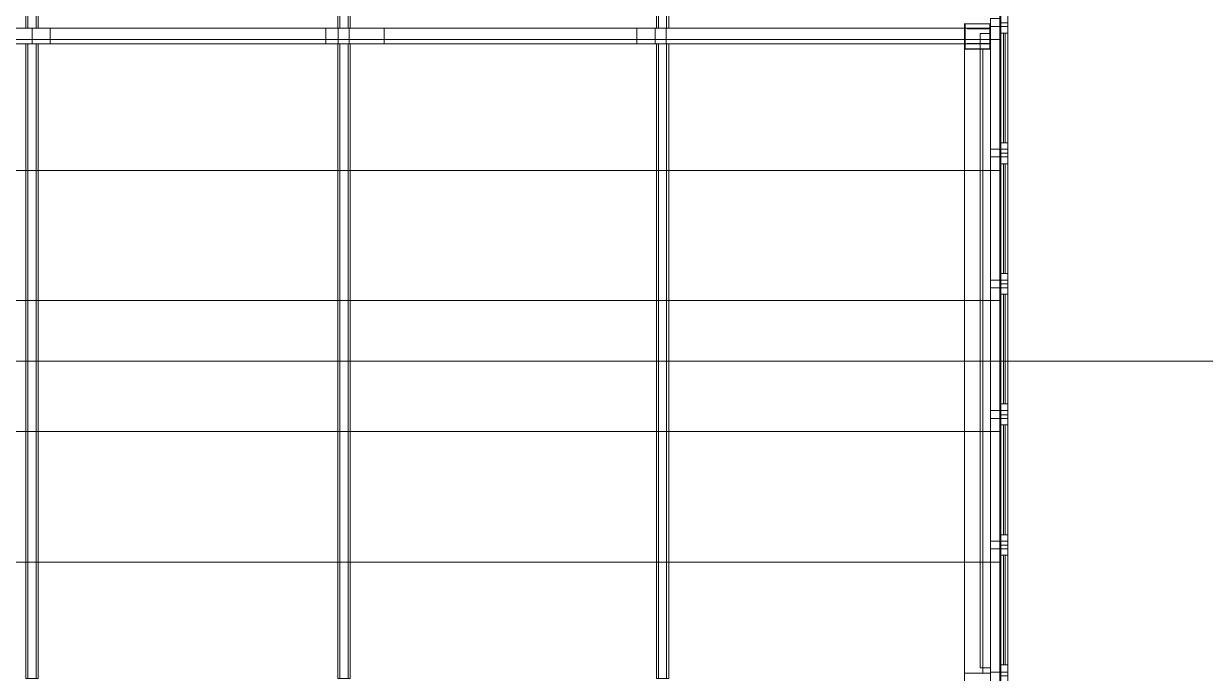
# Model space of a CAD drawing. Header units: centimetres. Extents: x 2816 to 28192, y 2553 to 18332.
# Drawn here: x 14902 to 17198, y 7936 to 9200 of the extents above; entities that cross this region are included whole.
import ezdxf

# ---------------------------------------------------------------- set-up
doc = ezdxf.new("R2010")
doc.units = ezdxf.units.CM
for name, color, linetype in [('PDF_Dera 3D', 7, 'Continuous'), ('PDF_Dyert dhe Dritaret 2D', 7, 'Continuous'), ('PDF_Kaprijatat', 7, 'Continuous'), ('PDF_Kuotimi prerjeve', 7, 'Continuous'), ('PDF_Numrat e Kuotimit', 7, 'Continuous'), ('PDF_Paneli', 30, 'Continuous'), ('PDF_Shtyllat e Paneleve', 7, 'Continuous'), ('PDF_Themeli', 7, 'Continuous'), ('PDF_Trajet', 7, 'Continuous')]:
    doc.layers.add(name, color=color, linetype=linetype)
doc.layers.add('PDF_Panel Kulmii', color=7, linetype='Continuous', true_color=0xfafafa)
doc.layers.add('PDF_Shtyllat', color=7, linetype='Continuous', true_color=0xfafafa)

msp = doc.modelspace()

# ---------------------------------------------------------------- linework, layer by layer
at = {"layer": 'PDF_Dera 3D', "lineweight": 0}
for points in [[(16800.8, 9193.8), (16800.8, 9193.8)], [(16800.8, 8955.2), (16800.8, 9193.8)], [(16814.5, 8955.2), (16814.5, 9193.8), (16800.8, 9193.8)], [(16814.5, 8955.2), (16800.8, 8955.2), (16800.8, 9193.8), (16814.5, 9193.8), (16814.5, 8955.2), (16800.8, 8955.2)], [(16800.8, 9193.8), (16800.8, 9193.8)], [(16814.5, 9193.8), (16814.5, 9193.8)], [(16814.5, 9193.8), (16814.5, 9193.8)], [(16800.8, 9181.2), (16814.5, 9181.2)], [(16800.8, 9181.2), (16814.5, 9181.2)], [(16800.8, 8967.8), (16800.8, 9181.2), (16800.8, 8967.8)], [(16800.8, 9181.2), (16800.8, 9181.2)], [(16800.8, 9181.2), (16800.8, 9181.2)], [(16806.1, 9181.2), (16806.1, 9181.2)], [(16806.1, 8967.8), (16806.1, 9181.2)], [(16809.2, 8967.8), (16809.2, 9181.2), (16806.1, 9181.2)], [(16809.2, 8967.8), (16806.1, 8967.8), (16806.1, 9181.2), (16809.2, 9181.2), (16809.2, 8967.8), (16806.1, 8967.8)], [(16806.1, 9181.2), (16806.1, 9181.2)], [(16809.2, 9181.2), (16809.2, 9181.2)], [(16809.2, 9181.2), (16809.2, 9181.2)], [(16814.5, 9181.2), (16814.5, 8967.8), (16814.5, 9181.2)], [(16814.5, 9181.2), (16814.5, 9181.2)], [(16814.5, 9181.2), (16814.5, 9181.2)], [(16800.8, 8967.8), (16814.5, 8967.8), (16800.8, 8967.8)], [(16800.8, 8967.8), (16800.8, 8967.8)], [(16800.8, 8967.8), (16800.8, 8967.8)], [(16806.1, 8967.8), (16806.1, 8967.8)], [(16806.1, 8967.8), (16806.1, 8967.8)], [(16806.1, 8967.8), (16806.1, 8967.8)], [(16809.2, 8967.8), (16809.2, 8967.8)], [(16809.2, 8967.8), (16809.2, 8967.8)], [(16814.5, 8967.8), (16814.5, 8967.8)], [(16814.5, 8967.8), (16814.5, 8967.8)], [(16800.8, 8955.2), (16800.8, 8955.2)], [(16800.8, 8955.2), (16800.8, 8955.2)], [(16800.8, 8955.2), (16800.8, 8955.2)], [(16800.8, 8940.5), (16800.8, 8940.5)], [(16800.8, 8700.9), (16800.8, 8940.5)], [(16814.5, 8700.9), (16814.5, 8940.5), (16800.8, 8940.5)], [(16814.5, 8700.9), (16800.8, 8700.9), (16800.8, 8940.5), (16814.5, 8940.5), (16814.5, 8700.9), (16800.8, 8700.9)], [(16800.8, 8940.5), (16800.8, 8940.5)], [(16814.5, 8955.2), (16814.5, 8955.2)], [(16814.5, 8955.2), (16814.5, 8955.2)], [(16814.5, 8940.5), (16814.5, 8940.5)], [(16814.5, 8940.5), (16814.5, 8940.5)], [(16800.8, 8926.8), (16814.5, 8926.8)], [(16800.8, 8926.8), (16814.5, 8926.8)], [(16800.8, 8713.5), (16800.8, 8926.8), (16800.8, 8713.5)], [(16800.8, 8926.8), (16800.8, 8926.8)], [(16800.8, 8926.8), (16800.8, 8926.8)], [(16806.1, 8926.8), (16806.1, 8926.8)], [(16806.1, 8713.5), (16806.1, 8926.8)], [(16809.2, 8713.5), (16809.2, 8926.8), (16806.1, 8926.8)], [(16809.2, 8713.5), (16806.1, 8713.5), (16806.1, 8926.8), (16809.2, 8926.8), (16809.2, 8713.5), (16806.1, 8713.5)], [(16806.1, 8926.8), (16806.1, 8926.8)], [(16809.2, 8926.8), (16809.2, 8926.8)], [(16809.2, 8926.8), (16809.2, 8926.8)], [(16814.5, 8926.8), (16814.5, 8713.5), (16814.5, 8926.8)], [(16814.5, 8926.8), (16814.5, 8926.8)], [(16814.5, 8926.8), (16814.5, 8926.8)], [(16800.8, 8713.5), (16814.5, 8713.5), (16800.8, 8713.5)], [(16800.8, 8713.5), (16800.8, 8713.5)], [(16800.8, 8713.5), (16800.8, 8713.5)], [(16806.1, 8713.5), (16806.1, 8713.5)], [(16806.1, 8713.5), (16806.1, 8713.5)], [(16806.1, 8713.5), (16806.1, 8713.5)], [(16809.2, 8713.5), (16809.2, 8713.5)], [(16809.2, 8713.5), (16809.2, 8713.5)], [(16814.5, 8713.5), (16814.5, 8713.5)], [(16814.5, 8713.5), (16814.5, 8713.5)], [(16800.8, 8700.9), (16800.8, 8700.9)], [(16800.8, 8700.9), (16800.8, 8700.9)], [(16800.8, 8700.9), (16800.8, 8700.9)], [(16800.8, 8686.1), (16800.8, 8686.1)], [(16800.8, 8447.5), (16800.8, 8686.1)], [(16814.5, 8447.5), (16814.5, 8686.1), (16800.8, 8686.1)], [(16814.5, 8447.5), (16800.8, 8447.5), (16800.8, 8686.1), (16814.5, 8686.1), (16814.5, 8447.5), (16800.8, 8447.5)], [(16800.8, 8686.1), (16800.8, 8686.1)], [(16814.5, 8700.9), (16814.5, 8700.9)], [(16814.5, 8700.9), (16814.5, 8700.9)], [(16814.5, 8686.1), (16814.5, 8686.1)], [(16814.5, 8686.1), (16814.5, 8686.1)], [(16800.8, 8673.5), (16814.5, 8673.5)], [(16800.8, 8673.5), (16814.5, 8673.5)], [(16800.8, 8460.2), (16800.8, 8673.5), (16800.8, 8460.2)], [(16800.8, 8673.5), (16800.8, 8673.5)], [(16800.8, 8673.5), (16800.8, 8673.5)], [(16806.1, 8673.5), (16806.1, 8673.5)], [(16806.1, 8460.2), (16806.1, 8673.5)], [(16809.2, 8460.2), (16809.2, 8673.5), (16806.1, 8673.5)], [(16809.2, 8460.2), (16806.1, 8460.2), (16806.1, 8673.5), (16809.2, 8673.5), (16809.2, 8460.2), (16806.1, 8460.2)], [(16806.1, 8673.5), (16806.1, 8673.5)], [(16809.2, 8673.5), (16809.2, 8673.5)], [(16809.2, 8673.5), (16809.2, 8673.5)], [(16814.5, 8673.5), (16814.5, 8460.2), (16814.5, 8673.5)], [(16814.5, 8673.5), (16814.5, 8673.5)], [(16814.5, 8673.5), (16814.5, 8673.5)], [(16800.8, 8460.2), (16814.5, 8460.2), (16800.8, 8460.2)], [(16800.8, 8460.2), (16800.8, 8460.2)], [(16800.8, 8460.2), (16800.8, 8460.2)], [(16806.1, 8460.2), (16806.1, 8460.2)], [(16806.1, 8460.2), (16806.1, 8460.2)], [(16806.1, 8460.2), (16806.1, 8460.2)], [(16809.2, 8460.2), (16809.2, 8460.2)], [(16809.2, 8460.2), (16809.2, 8460.2)], [(16814.5, 8460.2), (16814.5, 8460.2)], [(16814.5, 8460.2), (16814.5, 8460.2)], [(16800.8, 8447.5), (16800.8, 8447.5)], [(16800.8, 8447.5), (16800.8, 8447.5)], [(16800.8, 8447.5), (16800.8, 8447.5)], [(16800.8, 8431.8), (16800.8, 8431.8)], [(16800.8, 8193.2), (16800.8, 8431.8)], [(16814.5, 8193.2), (16814.5, 8431.8), (16800.8, 8431.8)], [(16814.5, 8193.2), (16800.8, 8193.2), (16800.8, 8431.8), (16814.5, 8431.8), (16814.5, 8193.2), (16800.8, 8193.2)], [(16800.8, 8431.8), (16800.8, 8431.8)], [(16814.5, 8447.5), (16814.5, 8447.5)], [(16814.5, 8447.5), (16814.5, 8447.5)], [(16814.5, 8431.8), (16814.5, 8431.8)], [(16814.5, 8431.8), (16814.5, 8431.8)], [(16800.8, 8419.2), (16814.5, 8419.2)], [(16800.8, 8419.2), (16814.5, 8419.2)], [(16800.8, 8205.8), (16800.8, 8419.2), (16800.8, 8205.8)], [(16800.8, 8419.2), (16800.8, 8419.2)], [(16800.8, 8419.2), (16800.8, 8419.2)], [(16806.1, 8419.2), (16806.1, 8419.2)], [(16806.1, 8205.8), (16806.1, 8419.2)], [(16809.2, 8205.8), (16809.2, 8419.2), (16806.1, 8419.2)], [(16809.2, 8205.8), (16806.1, 8205.8), (16806.1, 8419.2), (16809.2, 8419.2), (16809.2, 8205.8), (16806.1, 8205.8)], [(16806.1, 8419.2), (16806.1, 8419.2)], [(16809.2, 8419.2), (16809.2, 8419.2)], [(16809.2, 8419.2), (16809.2, 8419.2)], [(16814.5, 8419.2), (16814.5, 8205.8), (16814.5, 8419.2)], [(16814.5, 8419.2), (16814.5, 8419.2)], [(16814.5, 8419.2), (16814.5, 8419.2)], [(16800.8, 8205.8), (16814.5, 8205.8), (16800.8, 8205.8)], [(16800.8, 8205.8), (16800.8, 8205.8)], [(16800.8, 8205.8), (16800.8, 8205.8)], [(16806.1, 8205.8), (16806.1, 8205.8)], [(16806.1, 8205.8), (16806.1, 8205.8)], [(16806.1, 8205.8), (16806.1, 8205.8)], [(16809.2, 8205.8), (16809.2, 8205.8)], [(16809.2, 8205.8), (16809.2, 8205.8)], [(16814.5, 8205.8), (16814.5, 8205.8)], [(16814.5, 8205.8), (16814.5, 8205.8)], [(16800.8, 8193.2), (16800.8, 8193.2)], [(16800.8, 8193.2), (16800.8, 8193.2)], [(16800.8, 8193.2), (16800.8, 8193.2)], [(16800.8, 8178.5), (16800.8, 8178.5)], [(16800.8, 7938.8), (16800.8, 8178.5)], [(16814.5, 7938.8), (16814.5, 8178.5), (16800.8, 8178.5)], [(16814.5, 7938.8), (16800.8, 7938.8), (16800.8, 8178.5), (16814.5, 8178.5), (16814.5, 7938.8), (16800.8, 7938.8)], [(16800.8, 8178.5), (16800.8, 8178.5)], [(16814.5, 8193.2), (16814.5, 8193.2)], [(16814.5, 8193.2), (16814.5, 8193.2)], [(16814.5, 8178.5), (16814.5, 8178.5)], [(16814.5, 8178.5), (16814.5, 8178.5)], [(16800.8, 8165.9), (16814.5, 8165.9)], [(16800.8, 8165.9), (16814.5, 8165.9)], [(16800.8, 7952.5), (16800.8, 8165.9), (16800.8, 7952.5)], [(16800.8, 8165.9), (16800.8, 8165.9)], [(16800.8, 8165.9), (16800.8, 8165.9)], [(16806.1, 8165.9), (16806.1, 8165.9)], [(16806.1, 7952.5), (16806.1, 8165.9)], [(16809.2, 7952.5), (16809.2, 8165.9), (16806.1, 8165.9)], [(16809.2, 7952.5), (16806.1, 7952.5), (16806.1, 8165.9), (16809.2, 8165.9), (16809.2, 7952.5), (16806.1, 7952.5)], [(16806.1, 8165.9), (16806.1, 8165.9)], [(16809.2, 8165.9), (16809.2, 8165.9)], [(16809.2, 8165.9), (16809.2, 8165.9)], [(16814.5, 8165.9), (16814.5, 7952.5), (16814.5, 8165.9)], [(16814.5, 8165.9), (16814.5, 8165.9)], [(16814.5, 8165.9), (16814.5, 8165.9)], [(16800.8, 7952.5), (16814.5, 7952.5), (16800.8, 7952.5)], [(16800.8, 7952.5), (16800.8, 7952.5)], [(16800.8, 7952.5), (16800.8, 7952.5)], [(16806.1, 7952.5), (16806.1, 7952.5)], [(16806.1, 7952.5), (16806.1, 7952.5)], [(16806.1, 7952.5), (16806.1, 7952.5)], [(16809.2, 7952.5), (16809.2, 7952.5)], [(16809.2, 7952.5), (16809.2, 7952.5)], [(16814.5, 7952.5), (16814.5, 7952.5)], [(16814.5, 7952.5), (16814.5, 7952.5)], [(16800.8, 7938.8), (16800.8, 7938.8)], [(16800.8, 7938.8), (16800.8, 7938.8)], [(16800.8, 7938.8), (16800.8, 7938.8)], [(16814.5, 7938.8), (16814.5, 7938.8)], [(16814.5, 7938.8), (16814.5, 7938.8)]]:
    msp.add_lwpolyline(points, dxfattribs=at)
at = {"layer": 'PDF_Dyert dhe Dritaret 2D', "lineweight": 0}
for points in [[(16800.8, 9193.8), (16800.8, 8955.2)], [(16814.5, 9193.8), (16800.8, 9193.8)], [(16814.5, 8955.2), (16814.5, 9193.8)], [(16814.5, 9181.2), (16800.8, 9181.2)], [(16806.1, 9181.2), (16806.1, 8967.8)], [(16809.2, 8967.8), (16809.2, 9181.2)], [(16800.8, 8967.8), (16814.5, 8967.8)], [(16800.8, 8955.2), (16814.5, 8955.2)], [(16800.8, 8940.5), (16800.8, 8700.9)], [(16814.5, 8940.5), (16800.8, 8940.5)], [(16814.5, 8700.9), (16814.5, 8940.5)], [(16814.5, 8926.8), (16800.8, 8926.8)], [(16806.1, 8926.8), (16806.1, 8713.5)], [(16809.2, 8713.5), (16809.2, 8926.8)], [(16800.8, 8713.5), (16814.5, 8713.5)], [(16800.8, 8700.9), (16814.5, 8700.9)], [(16800.8, 8686.1), (16800.8, 8447.5)], [(16814.5, 8686.1), (16800.8, 8686.1)], [(16814.5, 8447.5), (16814.5, 8686.1)], [(16814.5, 8673.5), (16800.8, 8673.5)], [(16806.1, 8673.5), (16806.1, 8460.2)], [(16809.2, 8460.2), (16809.2, 8673.5)], [(16800.8, 8460.2), (16814.5, 8460.2)], [(16800.8, 8447.5), (16814.5, 8447.5)], [(16800.8, 8431.8), (16800.8, 8193.2)], [(16814.5, 8431.8), (16800.8, 8431.8)], [(16814.5, 8193.2), (16814.5, 8431.8)], [(16814.5, 8419.2), (16800.8, 8419.2)], [(16806.1, 8419.2), (16806.1, 8205.8)], [(16809.2, 8205.8), (16809.2, 8419.2)], [(16800.8, 8205.8), (16814.5, 8205.8)], [(16800.8, 8193.2), (16814.5, 8193.2)], [(16800.8, 8178.5), (16800.8, 7938.8)], [(16814.5, 8178.5), (16800.8, 8178.5)], [(16814.5, 7938.8), (16814.5, 8178.5)], [(16814.5, 8165.9), (16800.8, 8165.9)], [(16806.1, 8165.9), (16806.1, 7952.5)], [(16809.2, 7952.5), (16809.2, 8165.9)], [(16800.8, 7952.5), (16814.5, 7952.5)], [(16800.8, 7938.8), (16814.5, 7938.8)]]:
    msp.add_lwpolyline(points, dxfattribs=at)
at = {"layer": 'PDF_Kaprijatat', "lineweight": 0}
for points in [[(14905.7, 9190.6), (14909.9, 9190.6), (14909.9, 10423.5), (14905.7, 10423.5), (14905.7, 9190.6)], [(14909.9, 9190.6), (14929.9, 9190.6), (14929.9, 10423.5), (14909.9, 10423.5)], [(14929.9, 9190.6), (14925.7, 9190.6), (14925.7, 10423.5), (14929.9, 10423.5)], [(15512.2, 9190.6), (15516.4, 9190.6), (15516.4, 10423.5), (15512.2, 10423.5), (15512.2, 9190.6)], [(15516.4, 9190.6), (15536.4, 9190.6), (15536.4, 10423.5), (15516.4, 10423.5)], [(15536.4, 9190.6), (15532.2, 9190.6), (15532.2, 10423.5), (15536.4, 10423.5)], [(16131.3, 9190.6), (16135.5, 9190.6), (16135.5, 10423.5), (16131.3, 10423.5), (16131.3, 9190.6)], [(16135.5, 9190.6), (16155.4, 9190.6), (16155.4, 10423.5), (16135.5, 10423.5)], [(16155.4, 9190.6), (16151.2, 9190.6), (16151.2, 10423.5), (16155.4, 10423.5)], [(11803, 9190.6), (14291.9, 9190.6), (16780.8, 9190.6), (11803, 9190.6)], [(14925.7, 9190.6), (14905.7, 9190.6)], [(14905.7, 9190.6), (14905.7, 9190.6)], [(14909.9, 9190.6), (14909.9, 9190.6)], [(14918.3, 9190.6), (14918.3, 9190.6)], [(15489.1, 9190.6), (14918.3, 9190.6), (14918.3, 9160.2), (14918.3, 9190.6)], [(14918.3, 9190.6), (15489.1, 9190.6)], [(14918.3, 9190.6), (14918.3, 9190.6)], [(14925.7, 9190.6), (14925.7, 9190.6)], [(14929.9, 9190.6), (14929.9, 9190.6)], [(14953, 9190.6), (15513.2, 9190.6)], [(14953, 9160.2), (14953, 9190.6)], [(15513.2, 9190.6), (14953, 9190.6)], [(14953, 9190.6), (14953, 9190.6)], [(15489.1, 9160.2), (15489.1, 9190.6)], [(15489.1, 9190.6), (15489.1, 9190.6)], [(15532.2, 9190.6), (15512.2, 9190.6)], [(15512.2, 9190.6), (15512.2, 9190.6)], [(15513.2, 9190.6), (15513.2, 9160.2)], [(15513.2, 9190.6), (15513.2, 9160.2)], [(15513.2, 9190.6), (15513.2, 9190.6)], [(15513.2, 9190.6), (15513.2, 9190.6)], [(15516.4, 9190.6), (15516.4, 9190.6)], [(15532.2, 9190.6), (15532.2, 9190.6)], [(15534.3, 9160.2), (15534.3, 9190.6)], [(16093.4, 9160.2), (15534.3, 9160.2), (15534.3, 9190.6), (16093.4, 9190.6)], [(15534.3, 9190.6), (16093.4, 9190.6)], [(15534.3, 9190.6), (15534.3, 9190.6)], [(15534.3, 9190.6), (15534.3, 9190.6)], [(15536.4, 9190.6), (15536.4, 9190.6)], [(16129.2, 9190.6), (15602.6, 9190.6)], [(15602.6, 9190.6), (15602.6, 9160.2)], [(15602.6, 9190.6), (16129.2, 9190.6)], [(15602.6, 9190.6), (15602.6, 9190.6)], [(16093.4, 9190.6), (16093.4, 9160.2)], [(16093.4, 9190.6), (16093.4, 9190.6)], [(16129.2, 9160.2), (16129.2, 9190.6), (16129.2, 9160.2)], [(16129.2, 9190.6), (16129.2, 9190.6)], [(16129.2, 9190.6), (16129.2, 9190.6)], [(16129.2, 9190.6), (16129.2, 9190.6)], [(16151.2, 9190.6), (16131.3, 9190.6)], [(16131.3, 9190.6), (16131.3, 9190.6)], [(16135.5, 9190.6), (16135.5, 9190.6)], [(16150.2, 9190.6), (16150.2, 9160.2)], [(16150.2, 9190.6), (16150.2, 9160.2)], [(16150.2, 9190.6), (16735.6, 9190.6), (16150.2, 9190.6)], [(16150.2, 9190.6), (16150.2, 9190.6)], [(16150.2, 9190.6), (16150.2, 9190.6)], [(16151.2, 9190.6), (16151.2, 9190.6)], [(16155.4, 9190.6), (16155.4, 9190.6)], [(16735.6, 9190.6), (16735.6, 9189.6), (16780.8, 9189.6), (16780.8, 9161.2), (16735.6, 9161.2), (16735.6, 9160.2)], [(16735.6, 9190.6), (16735.6, 9189.6), (16780.8, 9189.6)], [(16735.6, 9190.6), (16735.6, 9190.6)], [(16735.6, 9190.6), (16735.6, 9190.6)], [(16735.6, 9189.6), (16735.6, 9189.6)], [(16735.6, 9189.6), (16735.6, 9189.6)], [(16780.8, 9160.2), (16780.8, 9190.6)], [(16780.8, 9190.6), (16780.8, 9160.2)], [(16780.8, 9190.6), (16780.8, 9190.6)], [(16780.8, 9190.6), (16780.8, 9190.6)], [(16780.8, 9189.6), (16780.8, 9189.6)], [(16760.9, 9180.1), (16780.8, 9180.1)], [(16760.9, 9180.1), (16760.9, 7947.2)], [(16780.8, 9180.1), (16760.9, 9180.1), (16760.9, 7947.2), (16780.8, 7947.2)], [(16760.9, 9180.1), (16760.9, 9180.1)], [(16760.9, 9180.1), (16760.9, 9180.1)], [(16780.8, 9180.1), (16780.8, 7947.2), (16780.8, 9180.1)], [(16780.8, 9180.1), (16780.8, 9180.1)], [(16780.8, 9180.1), (16780.8, 9180.1)], [(16780.8, 9160.2), (14291.9, 9160.2), (11803, 9160.2), (16780.8, 9160.2)], [(14925.7, 9160.2), (14905.7, 9160.2)], [(14909.9, 9160.2), (14905.7, 9160.2), (14905.7, 7926.2), (14909.9, 7926.2), (14909.9, 9160.2)], [(14905.7, 9160.2), (14905.7, 9160.2)], [(14909.9, 9160.2), (14929.9, 9160.2)], [(14909.9, 7926.2), (14929.9, 7926.2), (14929.9, 9160.2)], [(14909.9, 9160.2), (14909.9, 9160.2)], [(14918.3, 9160.2), (14918.3, 9160.2)], [(15489.1, 9160.2), (14918.3, 9160.2), (15489.1, 9160.2)], [(14918.3, 9160.2), (14918.3, 9160.2)], [(14918.3, 9160.2), (14918.3, 9160.2)], [(14929.9, 9160.2), (14925.7, 9160.2)], [(14929.9, 7926.2), (14925.7, 7926.2), (14925.7, 9160.2)], [(14925.7, 9160.2), (14925.7, 9160.2)], [(14929.9, 9160.2), (14929.9, 9160.2)], [(14953, 9160.2), (15513.2, 9160.2), (14953, 9160.2)], [(14953, 9160.2), (14953, 9160.2)], [(15489.1, 9160.2), (15489.1, 9160.2)], [(15532.2, 9160.2), (15512.2, 9160.2)], [(15516.4, 9160.2), (15512.2, 9160.2), (15512.2, 7926.2), (15516.4, 7926.2), (15516.4, 9160.2)], [(15512.2, 9160.2), (15512.2, 9160.2)], [(15513.2, 9160.2), (15513.2, 9160.2)], [(15513.2, 9160.2), (15513.2, 9160.2)], [(15516.4, 9160.2), (15536.4, 9160.2)], [(15516.4, 7926.2), (15536.4, 7926.2), (15536.4, 9160.2)], [(15516.4, 9160.2), (15516.4, 9160.2)], [(15536.4, 9160.2), (15532.2, 9160.2)], [(15536.4, 7926.2), (15532.2, 7926.2), (15532.2, 9160.2)], [(15532.2, 9160.2), (15532.2, 9160.2)], [(16093.4, 9160.2), (15534.3, 9160.2)], [(15534.3, 9160.2), (15534.3, 9160.2)], [(15536.4, 9160.2), (15536.4, 9160.2)], [(16129.2, 9160.2), (15602.6, 9160.2)], [(15602.6, 9160.2), (16129.2, 9160.2)], [(15602.6, 9160.2), (15602.6, 9160.2)], [(16093.4, 9160.2), (16093.4, 9160.2)], [(16129.2, 9160.2), (16129.2, 9160.2)], [(16129.2, 9160.2), (16129.2, 9160.2)], [(16151.2, 9160.2), (16131.3, 9160.2)], [(16135.5, 9160.2), (16131.3, 9160.2), (16131.3, 7926.2), (16135.5, 7926.2), (16135.5, 9160.2)], [(16131.3, 9160.2), (16131.3, 9160.2)], [(16135.5, 9160.2), (16155.4, 9160.2)], [(16135.5, 7926.2), (16155.4, 7926.2), (16155.4, 9160.2)], [(16135.5, 9160.2), (16135.5, 9160.2)], [(16735.6, 9160.2), (16150.2, 9160.2), (16735.6, 9160.2)], [(16150.2, 9160.2), (16150.2, 9160.2)], [(16155.4, 9160.2), (16151.2, 9160.2)], [(16155.4, 7926.2), (16151.2, 7926.2), (16151.2, 9160.2)], [(16151.2, 9160.2), (16151.2, 9160.2)], [(16155.4, 9160.2), (16155.4, 9160.2)], [(16735.6, 9161.2), (16735.6, 9160.2)], [(16780.8, 9161.2), (16735.6, 9161.2)], [(16735.6, 9161.2), (16735.6, 9161.2)], [(16735.6, 9161.2), (16735.6, 9161.2)], [(16735.6, 9160.2), (16735.6, 9160.2)], [(16735.6, 9160.2), (16735.6, 9160.2)], [(16780.8, 9161.2), (16780.8, 9161.2)], [(16780.8, 9160.2), (16780.8, 9160.2)], [(16780.8, 9160.2), (16780.8, 9160.2)], [(16760.9, 7947.2), (16780.8, 7947.2)], [(16760.9, 7947.2), (16760.9, 7947.2)], [(16760.9, 7947.2), (16760.9, 7947.2)], [(16780.8, 7947.2), (16780.8, 7947.2)], [(16780.8, 7947.2), (16780.8, 7947.2)]]:
    msp.add_lwpolyline(points, dxfattribs=at)
at = {"layer": 'PDF_Kuotimi prerjeve', "lineweight": 0}
msp.add_lwpolyline([(16814.5, 9182.2), (16814.5, 9180.1), (16814.5, 9177), (16814.5, 9172.8), (16814.5, 9171.7), (16814.5, 9172.8), (16814.5, 9177), (16814.5, 9180.1), (16814.5, 9182.2)], dxfattribs=at)
at = {"layer": 'PDF_Numrat e Kuotimit', "lineweight": 0}
msp.add_lwpolyline([(2999.3, 8543.2), (20540.5, 8543.2)], dxfattribs=at)
at = {"layer": 'PDF_Panel Kulmii', "lineweight": 0}
for points in [[(16798.7, 9422.9), (16798.7, 9168.6)], [(16800.8, 9422.9), (16800.8, 9168.6)], [(14291.9, 9168.6), (16798.7, 9168.6), (16800.8, 9168.6), (14294, 9168.6), (14291.9, 9168.6)], [(14291.9, 9168.6), (16798.7, 9168.6)], [(14294, 9168.6), (16800.8, 9168.6), (16798.7, 9168.6)], [(16798.7, 9168.6), (16798.7, 9168.6)], [(16798.7, 9168.6), (16798.7, 8914.2)], [(16798.7, 9168.6), (16798.7, 9168.6)], [(16800.8, 9168.6), (16800.8, 9168.6)], [(16800.8, 9168.6), (16800.8, 8914.2)], [(16800.8, 9168.6), (16800.8, 9168.6)], [(14291.9, 8914.2), (16798.7, 8914.2), (16800.8, 8914.2), (14294, 8914.2), (14291.9, 8914.2)], [(14291.9, 8914.2), (16798.7, 8914.2)], [(14294, 8914.2), (16800.8, 8914.2), (16798.7, 8914.2)], [(16798.7, 8914.2), (16798.7, 8914.2)], [(16798.7, 8914.2), (16798.7, 8660.9)], [(16798.7, 8914.2), (16798.7, 8914.2)], [(16800.8, 8914.2), (16800.8, 8914.2)], [(16800.8, 8914.2), (16800.8, 8660.9)], [(16800.8, 8914.2), (16800.8, 8914.2)], [(14291.9, 8660.9), (16798.7, 8660.9), (16800.8, 8660.9), (14294, 8660.9), (14291.9, 8660.9)], [(14291.9, 8660.9), (16798.7, 8660.9)], [(14294, 8660.9), (16800.8, 8660.9), (16798.7, 8660.9)], [(16798.7, 8660.9), (16798.7, 8660.9)], [(16798.7, 8660.9), (16798.7, 8406.6)], [(16798.7, 8660.9), (16798.7, 8660.9)], [(16800.8, 8660.9), (16800.8, 8660.9)], [(16800.8, 8660.9), (16800.8, 8406.6)], [(16800.8, 8660.9), (16800.8, 8660.9)], [(14291.9, 8406.6), (16798.7, 8406.6), (16800.8, 8406.6), (14294, 8406.6), (14291.9, 8406.6)], [(14291.9, 8406.6), (16798.7, 8406.6)], [(14294, 8406.6), (16800.8, 8406.6), (16798.7, 8406.6)], [(16798.7, 8406.6), (16798.7, 8406.6)], [(16798.7, 8406.6), (16798.7, 8152.2)], [(16798.7, 8406.6), (16798.7, 8406.6)], [(16800.8, 8406.6), (16800.8, 8406.6)], [(16800.8, 8406.6), (16800.8, 8152.2)], [(16800.8, 8406.6), (16800.8, 8406.6)], [(14291.9, 8152.2), (16798.7, 8152.2), (16800.8, 8152.2), (14294, 8152.2), (14291.9, 8152.2)], [(14291.9, 8152.2), (16798.7, 8152.2)], [(14294, 8152.2), (16800.8, 8152.2), (16798.7, 8152.2)], [(16798.7, 8152.2), (16798.7, 8152.2)], [(16798.7, 8152.2), (16798.7, 7898.9)], [(16798.7, 8152.2), (16798.7, 8152.2)], [(16800.8, 8152.2), (16800.8, 8152.2)], [(16800.8, 8152.2), (16800.8, 7898.9)], [(16800.8, 8152.2), (16800.8, 8152.2)]]:
    msp.add_lwpolyline(points, dxfattribs=at)
at = {"layer": 'PDF_Paneli', "lineweight": 0}
for points in [[(16800.8, 8947.9), (16800.8, 9201.2)], [(16814.5, 8947.9), (16800.8, 8947.9), (16800.8, 9201.2), (16814.5, 9201.2)], [(16800.8, 9193.8), (16814.5, 9193.8)], [(16800.8, 9193.8), (16814.5, 9193.8)], [(16800.8, 9193.8), (16800.8, 8955.2), (16800.8, 9193.8)], [(16800.8, 9193.8), (16800.8, 9193.8)], [(16800.8, 9193.8), (16800.8, 9193.8)], [(16814.5, 9201.2), (16814.5, 8947.9), (16814.5, 9201.2)], [(16814.5, 9193.8), (16814.5, 8955.2), (16814.5, 9193.8)], [(16814.5, 9193.8), (16814.5, 9193.8)], [(16814.5, 9193.8), (16814.5, 9193.8)], [(16800.8, 8955.2), (16814.5, 8955.2)], [(16800.8, 8955.2), (16814.5, 8955.2)], [(16800.8, 8955.2), (16800.8, 8955.2)], [(16814.5, 8947.9), (16800.8, 8947.9)], [(16800.8, 8947.9), (16800.8, 8947.9)], [(16800.8, 8947.9), (16814.5, 8947.9)], [(16800.8, 8693.5), (16800.8, 8947.9)], [(16814.5, 8693.5), (16800.8, 8693.5), (16800.8, 8947.9), (16814.5, 8947.9)], [(16800.8, 8947.9), (16800.8, 8947.9)], [(16800.8, 8940.5), (16814.5, 8940.5)], [(16800.8, 8940.5), (16814.5, 8940.5)], [(16800.8, 8940.5), (16800.8, 8700.9), (16800.8, 8940.5)], [(16800.8, 8940.5), (16800.8, 8940.5)], [(16800.8, 8940.5), (16800.8, 8940.5)], [(16814.5, 8955.2), (16814.5, 8955.2)], [(16814.5, 8947.9), (16814.5, 8947.9)], [(16814.5, 8947.9), (16814.5, 8693.5), (16814.5, 8947.9)], [(16814.5, 8947.9), (16814.5, 8947.9)], [(16814.5, 8947.9), (16814.5, 8947.9)], [(16814.5, 8940.5), (16814.5, 8700.9), (16814.5, 8940.5)], [(16814.5, 8940.5), (16814.5, 8940.5)], [(16814.5, 8940.5), (16814.5, 8940.5)], [(16800.8, 8700.9), (16814.5, 8700.9)], [(16800.8, 8700.9), (16814.5, 8700.9)], [(16800.8, 8700.9), (16800.8, 8700.9)], [(16814.5, 8693.5), (16800.8, 8693.5)], [(16800.8, 8693.5), (16800.8, 8693.5)], [(16800.8, 8693.5), (16814.5, 8693.5)], [(16800.8, 8439.1), (16800.8, 8693.5)], [(16814.5, 8439.1), (16800.8, 8439.1), (16800.8, 8693.5), (16814.5, 8693.5)], [(16800.8, 8693.5), (16800.8, 8693.5)], [(16800.8, 8686.1), (16814.5, 8686.1)], [(16800.8, 8686.1), (16814.5, 8686.1)], [(16800.8, 8686.1), (16800.8, 8447.5), (16800.8, 8686.1)], [(16800.8, 8686.1), (16800.8, 8686.1)], [(16800.8, 8686.1), (16800.8, 8686.1)], [(16814.5, 8700.9), (16814.5, 8700.9)], [(16814.5, 8693.5), (16814.5, 8693.5)], [(16814.5, 8693.5), (16814.5, 8439.1), (16814.5, 8693.5)], [(16814.5, 8693.5), (16814.5, 8693.5)], [(16814.5, 8693.5), (16814.5, 8693.5)], [(16814.5, 8686.1), (16814.5, 8447.5), (16814.5, 8686.1)], [(16814.5, 8686.1), (16814.5, 8686.1)], [(16814.5, 8686.1), (16814.5, 8686.1)], [(16800.8, 8447.5), (16814.5, 8447.5)], [(16800.8, 8447.5), (16814.5, 8447.5)], [(16800.8, 8447.5), (16800.8, 8447.5)], [(16814.5, 8439.1), (16800.8, 8439.1)], [(16800.8, 8439.1), (16800.8, 8439.1)], [(16800.8, 8439.1), (16814.5, 8439.1)], [(16800.8, 8185.8), (16800.8, 8439.1)], [(16814.5, 8185.8), (16800.8, 8185.8), (16800.8, 8439.1), (16814.5, 8439.1)], [(16800.8, 8439.1), (16800.8, 8439.1)], [(16800.8, 8431.8), (16814.5, 8431.8)], [(16800.8, 8431.8), (16814.5, 8431.8)], [(16800.8, 8431.8), (16800.8, 8193.2), (16800.8, 8431.8)], [(16800.8, 8431.8), (16800.8, 8431.8)], [(16800.8, 8431.8), (16800.8, 8431.8)], [(16814.5, 8447.5), (16814.5, 8447.5)], [(16814.5, 8439.1), (16814.5, 8439.1)], [(16814.5, 8439.1), (16814.5, 8185.8), (16814.5, 8439.1)], [(16814.5, 8439.1), (16814.5, 8439.1)], [(16814.5, 8439.1), (16814.5, 8439.1)], [(16814.5, 8431.8), (16814.5, 8193.2), (16814.5, 8431.8)], [(16814.5, 8431.8), (16814.5, 8431.8)], [(16814.5, 8431.8), (16814.5, 8431.8)], [(16800.8, 8193.2), (16814.5, 8193.2)], [(16800.8, 8193.2), (16814.5, 8193.2)], [(16800.8, 8193.2), (16800.8, 8193.2)], [(16814.5, 8185.8), (16800.8, 8185.8)], [(16800.8, 8185.8), (16800.8, 8185.8)], [(16800.8, 8185.8), (16814.5, 8185.8)], [(16800.8, 7931.5), (16800.8, 8185.8)], [(16814.5, 7931.5), (16800.8, 7931.5), (16800.8, 8185.8), (16814.5, 8185.8)], [(16800.8, 8185.8), (16800.8, 8185.8)], [(16800.8, 8178.5), (16814.5, 8178.5)], [(16800.8, 8178.5), (16814.5, 8178.5)], [(16800.8, 8178.5), (16800.8, 7938.8), (16800.8, 8178.5)], [(16800.8, 8178.5), (16800.8, 8178.5)], [(16800.8, 8178.5), (16800.8, 8178.5)], [(16814.5, 8193.2), (16814.5, 8193.2)], [(16814.5, 8185.8), (16814.5, 8185.8)], [(16814.5, 8185.8), (16814.5, 7931.5), (16814.5, 8185.8)], [(16814.5, 8185.8), (16814.5, 8185.8)], [(16814.5, 8185.8), (16814.5, 8185.8)], [(16814.5, 8178.5), (16814.5, 7938.8), (16814.5, 8178.5)], [(16814.5, 8178.5), (16814.5, 8178.5)], [(16814.5, 8178.5), (16814.5, 8178.5)], [(16800.8, 7938.8), (16814.5, 7938.8)], [(16800.8, 7938.8), (16814.5, 7938.8)], [(16800.8, 7938.8), (16800.8, 7938.8)], [(16814.5, 7938.8), (16814.5, 7938.8)]]:
    msp.add_lwpolyline(points, dxfattribs=at)
at = {"layer": 'PDF_Shtyllat', "lineweight": 0}
for points in [[(16780.8, 9149.7), (16730.4, 9149.7), (16780.8, 9149.7), (16780.8, 9200.1), (16780.8, 9149.7)], [(16730.4, 9200.1), (16730.4, 9149.7), (16730.4, 9200.1)], [(16731.4, 9199.1), (16731.4, 9199.1)], [(16779.8, 9150.7), (16731.4, 9150.7), (16731.4, 9199.1), (16779.8, 9199.1), (16779.8, 9150.7), (16731.4, 9150.7)], [(16779.8, 9150.7), (16779.8, 9199.1), (16731.4, 9199.1), (16731.4, 9150.7)], [(16731.4, 9199.1), (16731.4, 9199.1)], [(16779.8, 9199.1), (16779.8, 9199.1)], [(16779.8, 9199.1), (16779.8, 9199.1)], [(16779.8, 9199.1), (16779.8, 9199.1)], [(16730.4, 9149.7), (16730.4, 9149.7)], [(16730.4, 9149.7), (16730.4, 9149.7)], [(16731.4, 9150.7), (16731.4, 9150.7)], [(16731.4, 9150.7), (16731.4, 9150.7)], [(16779.8, 9150.7), (16779.8, 9150.7)], [(16779.8, 9150.7), (16779.8, 9150.7)], [(16780.8, 9149.7), (16780.8, 9149.7)], [(16780.8, 7886.3), (16730.4, 7886.3), (16780.8, 7886.3), (16780.8, 7936.7), (16780.8, 7886.3)], [(16730.4, 7936.7), (16780.8, 7936.7), (16730.4, 7936.7)], [(16730.4, 7936.7), (16730.4, 7886.3), (16730.4, 7936.7)], [(16730.4, 7936.7), (16730.4, 7936.7)], [(16780.8, 7936.7), (16780.8, 7936.7)], [(16780.8, 7936.7), (16780.8, 7936.7)]]:
    msp.add_lwpolyline(points, dxfattribs=at)
at = {"layer": 'PDF_Shtyllat e Paneleve', "lineweight": 0}
for points in [[(16800.8, 9209.6), (16800.8, 9193.8), (16800.8, 9209.6), (16780.8, 9209.6), (16800.8, 9209.6)], [(16780.8, 9193.8), (16780.8, 9209.6), (16780.8, 9193.8)], [(16780.8, 9193.8), (16800.8, 9193.8), (16780.8, 9193.8)], [(16780.8, 9193.8), (16780.8, 9193.8)], [(16800.8, 9193.8), (16800.8, 9193.8)], [(16800.8, 9193.8), (16800.8, 9193.8)], [(16800.8, 8955.2), (16800.8, 8940.5), (16800.8, 8955.2), (16780.8, 8955.2), (16800.8, 8955.2)], [(16780.8, 8940.5), (16780.8, 8955.2), (16780.8, 8940.5)], [(16780.8, 8955.2), (16780.8, 8955.2)], [(16780.8, 8955.2), (16780.8, 8955.2)], [(16780.8, 8940.5), (16800.8, 8940.5), (16780.8, 8940.5)], [(16780.8, 8940.5), (16780.8, 8940.5)], [(16800.8, 8955.2), (16800.8, 8955.2)], [(16800.8, 8940.5), (16800.8, 8940.5)], [(16800.8, 8940.5), (16800.8, 8940.5)], [(16800.8, 8700.9), (16800.8, 8686.1), (16800.8, 8700.9), (16780.8, 8700.9), (16800.8, 8700.9)], [(16780.8, 8686.1), (16780.8, 8700.9), (16780.8, 8686.1)], [(16780.8, 8700.9), (16780.8, 8700.9)], [(16780.8, 8700.9), (16780.8, 8700.9)], [(16780.8, 8686.1), (16800.8, 8686.1), (16780.8, 8686.1)], [(16780.8, 8686.1), (16780.8, 8686.1)], [(16800.8, 8700.9), (16800.8, 8700.9)], [(16800.8, 8686.1), (16800.8, 8686.1)], [(16800.8, 8686.1), (16800.8, 8686.1)], [(16800.8, 8447.5), (16800.8, 8431.8), (16800.8, 8447.5), (16780.8, 8447.5), (16800.8, 8447.5)], [(16780.8, 8431.8), (16780.8, 8447.5), (16780.8, 8431.8)], [(16780.8, 8447.5), (16780.8, 8447.5)], [(16780.8, 8447.5), (16780.8, 8447.5)], [(16780.8, 8431.8), (16800.8, 8431.8), (16780.8, 8431.8)], [(16780.8, 8431.8), (16780.8, 8431.8)], [(16800.8, 8447.5), (16800.8, 8447.5)], [(16800.8, 8431.8), (16800.8, 8431.8)], [(16800.8, 8431.8), (16800.8, 8431.8)], [(16800.8, 8193.2), (16800.8, 8178.5), (16800.8, 8193.2), (16780.8, 8193.2), (16800.8, 8193.2)], [(16780.8, 8178.5), (16780.8, 8193.2), (16780.8, 8178.5)], [(16780.8, 8193.2), (16780.8, 8193.2)], [(16780.8, 8193.2), (16780.8, 8193.2)], [(16780.8, 8178.5), (16800.8, 8178.5), (16780.8, 8178.5)], [(16780.8, 8178.5), (16780.8, 8178.5)], [(16800.8, 8193.2), (16800.8, 8193.2)], [(16800.8, 8178.5), (16800.8, 8178.5)], [(16800.8, 8178.5), (16800.8, 8178.5)], [(16800.8, 7938.8), (16800.8, 7924.1), (16800.8, 7938.8), (16780.8, 7938.8), (16800.8, 7938.8)], [(16780.8, 7924.1), (16780.8, 7938.8), (16780.8, 7924.1)], [(16780.8, 7938.8), (16780.8, 7938.8)], [(16780.8, 7938.8), (16780.8, 7938.8)], [(16800.8, 7938.8), (16800.8, 7938.8)]]:
    msp.add_lwpolyline(points, dxfattribs=at)
at = {"layer": 'PDF_Themeli', "lineweight": 0}
msp.add_lwpolyline([(11769.4, 15551.7), (16814.5, 15551.7), (16814.5, 5325.9), (16814.5, 15551.7)], dxfattribs=at)
at = {"layer": 'PDF_Trajet', "lineweight": 0}
for points in [[(16730.4, 9149.7), (16780.8, 9149.7), (16780.8, 7936.7)], [(16730.4, 9149.7), (16730.4, 7936.7), (16730.4, 9149.7)], [(16730.4, 7936.7), (16780.8, 7936.7), (16780.8, 9149.7), (16730.4, 9149.7)], [(16730.4, 9149.7), (16730.4, 9149.7)], [(16780.8, 9149.7), (16766.1, 9149.7), (16766.1, 7936.7)], [(16766.1, 9149.7), (16766.1, 9149.7)], [(16780.8, 7936.7), (16766.1, 7936.7), (16766.1, 9149.7), (16780.8, 9149.7)], [(16766.1, 9149.7), (16766.1, 9149.7)], [(16780.8, 9149.7), (16780.8, 9149.7)], [(16780.8, 9149.7), (16780.8, 9149.7)], [(16780.8, 9149.7), (16780.8, 7936.7), (16780.8, 9149.7)], [(16780.8, 9149.7), (16780.8, 9149.7)], [(16730.4, 7936.7), (16780.8, 7936.7)], [(16730.4, 7936.7), (16730.4, 7936.7)], [(16780.8, 7936.7), (16766.1, 7936.7)], [(16766.1, 7936.7), (16766.1, 7936.7)], [(16780.8, 7936.7), (16780.8, 7936.7)], [(16780.8, 7936.7), (16780.8, 7936.7)]]:
    msp.add_lwpolyline(points, dxfattribs=at)

doc.saveas('drawing.dxf')
